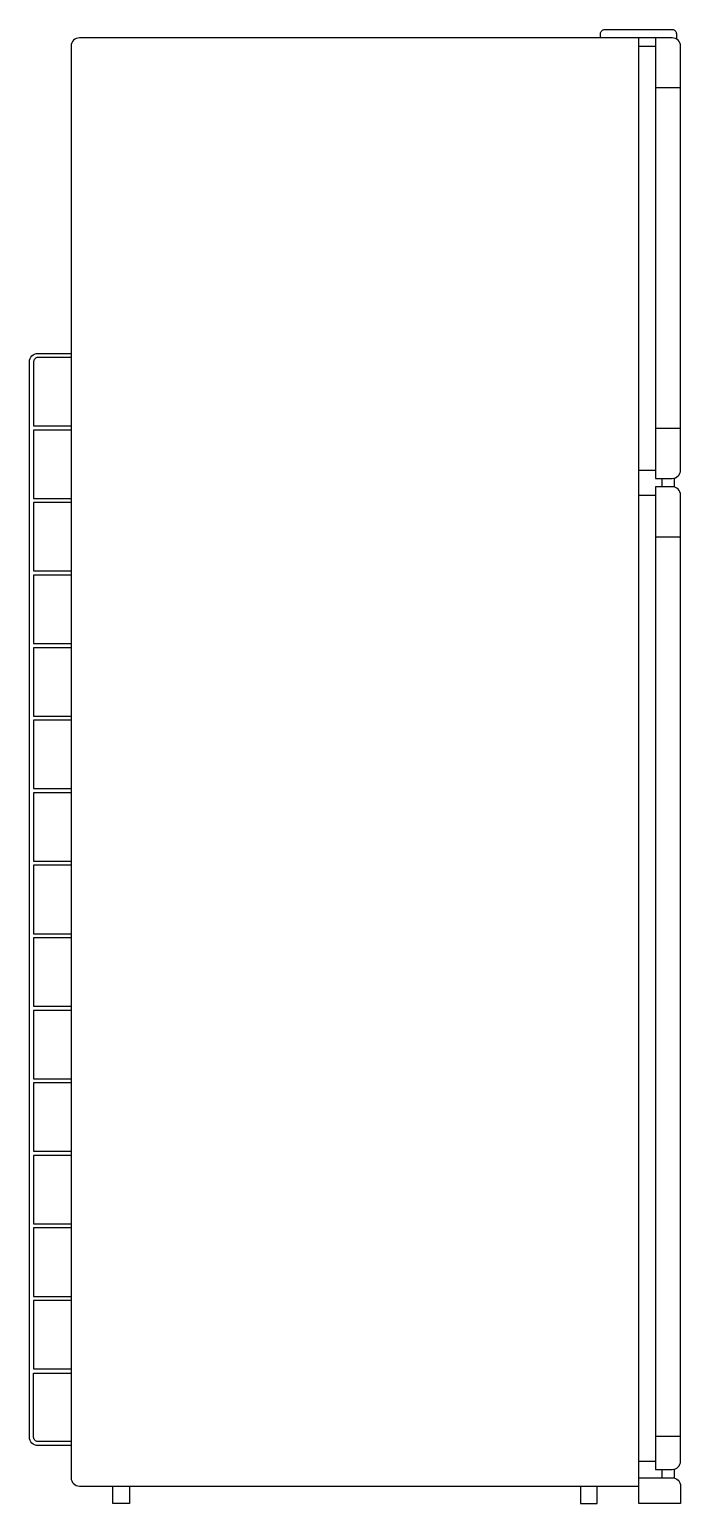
# Model space of a CAD drawing. Header units: millimetres. Extents: x -2996.91 to -2996.13, y 2890.73 to 2892.5.
import ezdxf

# ---------------------------------------------------------------- set-up
doc = ezdxf.new("R2010")
doc.units = ezdxf.units.MM
doc.header["$LTSCALE"] = 10
doc.layers.add('cozinha_geladeiras', color=2, linetype='Continuous')

msp = doc.modelspace()

# ---------------------------------------------------------------- linework, layer by layer
at = {"layer": 'cozinha_geladeiras'}
for p, q in [((-2996.1586, 2892.4934), (-2996.1786, 2892.4934)), ((-2996.1786, 2892.4834), (-2996.1586, 2892.4834)), ((-2996.1286, 2892.4334), (-2996.1586, 2892.4334)), ((-2996.1286, 2892.0244), (-2996.1586, 2892.0244)), ((-2996.1786, 2891.9744), (-2996.1586, 2891.9744)), ((-2996.1511, 2891.9644), (-2996.1511, 2891.9544)), ((-2996.1361, 2891.9648), (-2996.1361, 2891.9541)), ((-2996.1786, 2891.9444), (-2996.1586, 2891.9444)), ((-2996.1586, 2891.8944), (-2996.1286, 2891.8944)), ((-2996.1586, 2890.8144), (-2996.1286, 2890.8144)), ((-2996.1786, 2890.7844), (-2996.1586, 2890.7844)), ((-2996.1511, 2890.7744), (-2996.1511, 2890.7644)), ((-2996.1361, 2890.7748), (-2996.1361, 2890.7641))]:
    msp.add_line(p, q, dxfattribs=at)
for points in [[(-2996.2247, 2892.4934), (-2996.2247, 2892.4984, -0.414214), (-2996.2197, 2892.5034), (-2996.1386, 2892.5034, -0.414214), (-2996.1336, 2892.4984), (-2996.1336, 2892.4921)], [(-2996.1786, 2890.7644), (-2996.1386, 2890.7644, -0.414214), (-2996.1286, 2890.7544), (-2996.1286, 2890.7334), (-2996.1786, 2890.7334), (-2996.1786, 2890.7544)]]:
    msp.add_lwpolyline(points, format="xyb", dxfattribs=at)
for points in [[(-2996.8606, 2890.7644, 0.414214), (-2996.8506, 2890.7544), (-2996.1786, 2890.7544), (-2996.1786, 2892.4934), (-2996.8506, 2892.4934, 0.414214), (-2996.8606, 2892.4834)], [(-2996.1386, 2892.4934), (-2996.1586, 2892.4934), (-2996.1586, 2891.9644), (-2996.1386, 2891.9644, 0.414214), (-2996.1286, 2891.9744), (-2996.1286, 2892.4834, 0.414214)], [(-2996.1286, 2890.7844), (-2996.1286, 2891.9444, 0.414214), (-2996.1386, 2891.9544), (-2996.1586, 2891.9544), (-2996.1586, 2890.7744), (-2996.1386, 2890.7744, 0.414214)]]:
    msp.add_lwpolyline(points, format="xyb", close=True, dxfattribs=at)
at = {"layer": 'cozinha_geladeiras', "color": 1}
for points in [[(-2996.8606, 2890.803), (-2996.9006, 2890.803, -0.414214), (-2996.9106, 2890.813), (-2996.9106, 2892.1045, -0.414214), (-2996.9006, 2892.1145), (-2996.8606, 2892.1145)], [(-2996.8606, 2892.1095), (-2996.9006, 2892.1095, 0.414214), (-2996.9056, 2892.1045), (-2996.9056, 2892.0274), (-2996.8606, 2892.0274)], [(-2996.8606, 2890.808), (-2996.9006, 2890.808, -0.414214), (-2996.9056, 2890.813), (-2996.9056, 2890.8901), (-2996.8606, 2890.8901)]]:
    msp.add_lwpolyline(points, format="xyb", dxfattribs=at)
for points in [[(-2996.8606, 2892.0224), (-2996.9056, 2892.0224), (-2996.9056, 2891.9403), (-2996.8606, 2891.9403)], [(-2996.8606, 2891.9353), (-2996.9056, 2891.9353), (-2996.9056, 2891.8532), (-2996.8606, 2891.8532)], [(-2996.8606, 2891.8482), (-2996.9056, 2891.8482), (-2996.9056, 2891.7661), (-2996.8606, 2891.7661)], [(-2996.8606, 2891.7611), (-2996.9056, 2891.7611), (-2996.9056, 2891.679), (-2996.8606, 2891.679)], [(-2996.8606, 2891.674), (-2996.9056, 2891.674), (-2996.9056, 2891.5919), (-2996.8606, 2891.5919)], [(-2996.8606, 2891.5869), (-2996.9056, 2891.5869), (-2996.9056, 2891.5048), (-2996.8606, 2891.5048)], [(-2996.8606, 2891.4998), (-2996.9056, 2891.4998), (-2996.9056, 2891.4177), (-2996.8606, 2891.4177)], [(-2996.8606, 2891.4127), (-2996.9056, 2891.4127), (-2996.9056, 2891.3306), (-2996.8606, 2891.3306)], [(-2996.8606, 2891.3256), (-2996.9056, 2891.3256), (-2996.9056, 2891.2435), (-2996.8606, 2891.2435)], [(-2996.8606, 2891.2385), (-2996.9056, 2891.2385), (-2996.9056, 2891.1564), (-2996.8606, 2891.1564)], [(-2996.8606, 2891.1514), (-2996.9056, 2891.1514), (-2996.9056, 2891.0693), (-2996.8606, 2891.0693)], [(-2996.8606, 2891.0643), (-2996.9056, 2891.0643), (-2996.9056, 2890.9822), (-2996.8606, 2890.9822)], [(-2996.8606, 2890.9772), (-2996.9056, 2890.9772), (-2996.9056, 2890.8951), (-2996.8606, 2890.8951)]]:
    msp.add_lwpolyline(points, dxfattribs=at)
at = {"layer": 'cozinha_geladeiras'}
for points in [[(-2996.7906, 2890.7544), (-2996.7906, 2890.7334), (-2996.8106, 2890.7334), (-2996.8106, 2890.7544)], [(-2996.2486, 2890.7544), (-2996.2486, 2890.7334), (-2996.2286, 2890.7334), (-2996.2286, 2890.7544)]]:
    msp.add_lwpolyline(points, dxfattribs=at)

doc.saveas('drawing.dxf')
